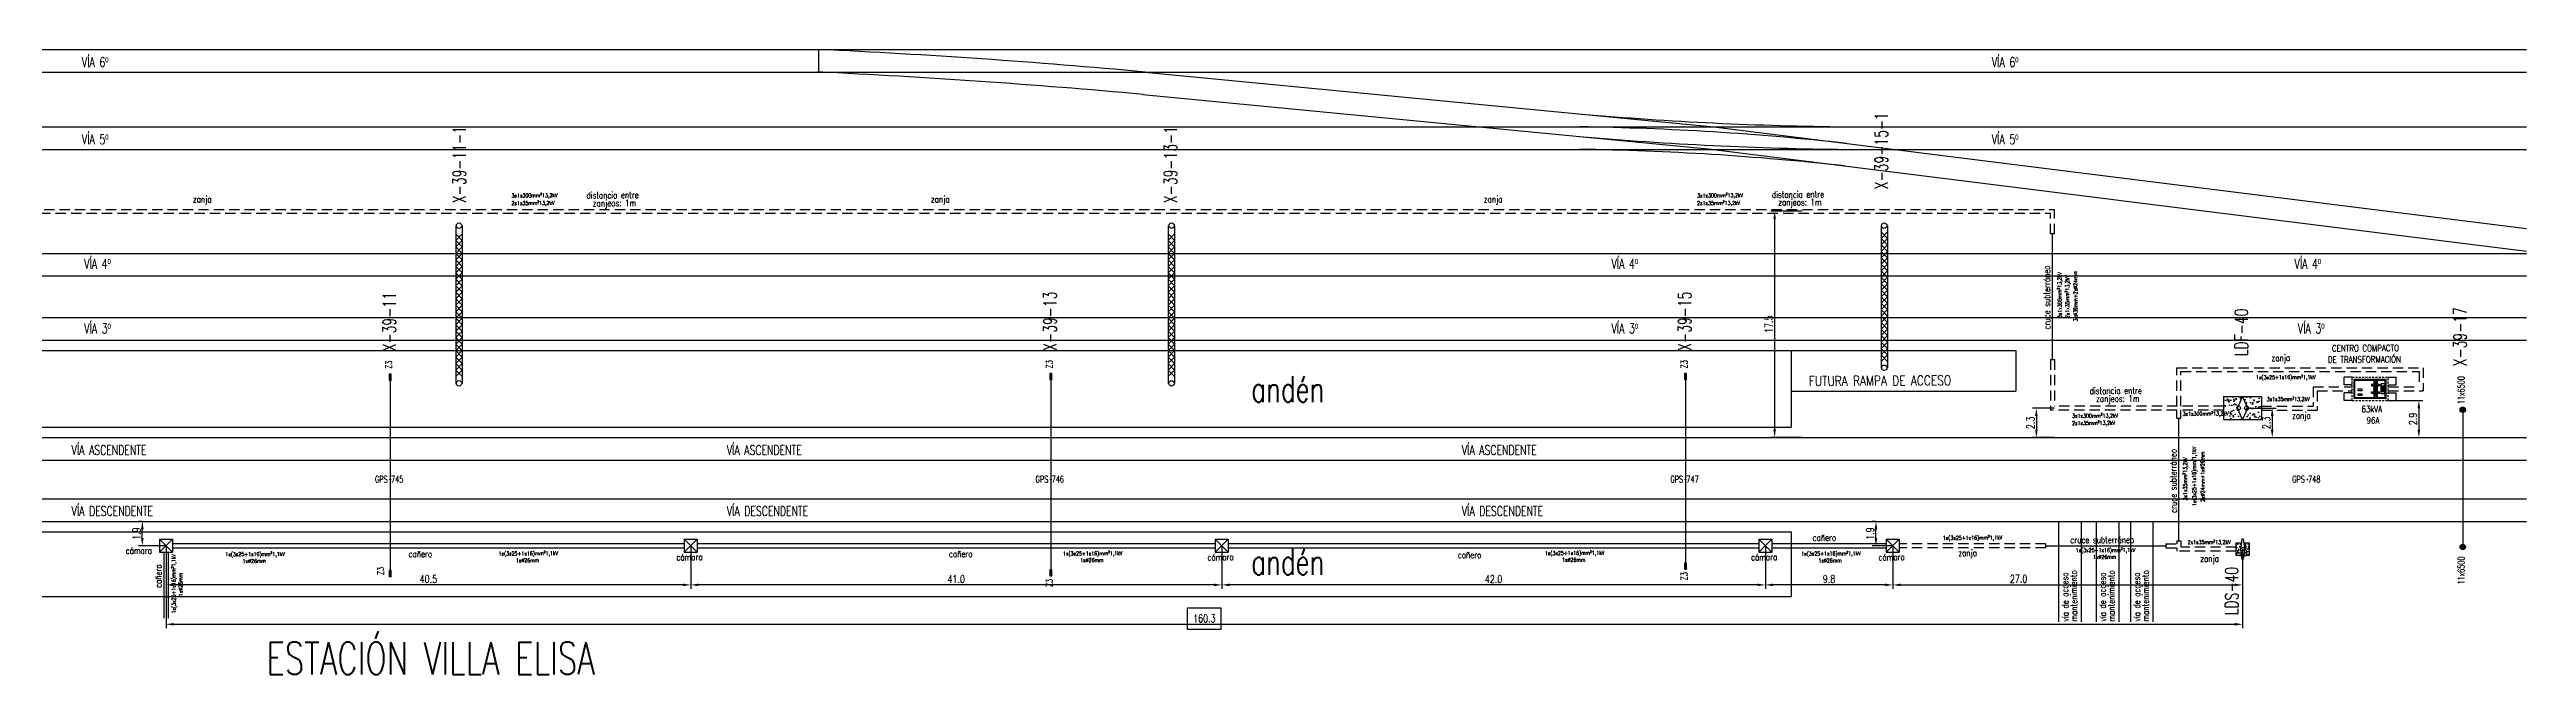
# Model space of a CAD drawing. Header units: millimetres. Extents: x 1022 to 1541, y 1119 to 1183.
# Drawn here: x 1349.6 to 1540.8, y 1122 to 1170.2 of the extents above; entities that cross this region are included whole.
import ezdxf

# ---------------------------------------------------------------- set-up
doc = ezdxf.new("R2010")
doc.units = ezdxf.units.MM
doc.linetypes.add('HIDDEN2', pattern=[4.7625, 3.175, -1.5875])
doc.layers.add('LINEA02', color=8, linetype='Continuous')
doc.layers.add('Textos catenaria', color=7, linetype='Continuous')
doc.styles.add('SIMPLEX', font='simplex.shx', dxfattribs={"width": 0.75})
doc.dimstyles.new('COTA-100', dxfattribs={"dimscale": 3, "dimtxt": 0.2, "dimasz": 0.2, "dimexe": 0.1, "dimexo": 0, "dimgap": 0.05, "dimtad": 1, "dimdec": 1, "dimzin": 0, "dimdsep": 46, "dimtxsty": 'SIMPLEX', "dimcen": 0.1, "dimclrd": 256, "dimclre": 256, "dimclrt": 256, "dimazin": 0, "dimtm": 1e-09, "dimtfac": 0.714286, "dimtdec": 1, "dimtmove": 2, "dimatfit": 2, "dimfxl": 0, "dimtolj": 1, "dimtzin": 0, "dimarcsym": 0})
pattern_1 = [(50, (-2624.04677, -773.78864), (0.45546167, -0.039847714), [0.047625, -0.523875]), (355, (-2624.04677, -773.78864), (-0.088107065, 0.47764161), [0.0381, -0.4191]), (100.451, (-2624.0088, -773.79196), (0.367356254, 0.43779172), [0.040475, -0.445225]), (46.1842, (-2624.04677, -773.66164), (0.6776976, -0.10510582), [0.0714375, -0.7858125]), (96.6356, (-2623.9903, -773.6704), (0.59351059, 0.61856389), [0.0607125, -0.6678375]), (351.184, (-2624.0468, -773.66164), (0.59351151, 0.6185628), [0.05715, -0.62865]), (21, (-2623.98327, -773.6934), (0.3790372, -0.255663796), [0.047625, -0.523875]), (326, (-2623.98327, -773.6934), (0.15450507, 0.460469915), [0.0381, -0.4191]), (71.4514, (-2623.9517, -773.7147), (0.53354123, 0.204807144), [0.040475, -0.445225]), (37.5, (-2624.04677, -773.78864), (0.007721508, 0.211387597), [0, -0.41402, 0, -0.42545, 0, -0.4206875]), (7.5, (-2624.04677, -773.78864), (0.167049156, 0.250451437), [0, -0.24257, 0, -0.404495, 0, -0.1603375]), (327.5, (-2624.18837, -773.78864), (0.338976488, -0.01432186), [0, -0.15875, 0, -0.4953, 0, -0.657225]), (317.5, (-2624.25187, -773.78864), (0.370322953, 0.063566228), [0, -0.206375, 0, -0.32893, 0, -0.466725])]

# ---------------------------------------------------------------- blocks, each defined once
blk = doc.blocks.new('estructura tipo A con base')
h = blk.add_hatch()
h.set_pattern_fill('AR-CONC', color=8, scale=0.005, style=0)
h.set_pattern_definition([(50, (-2627.5983, -783.80706), (0.91092334, -0.07969543), [0.09525, -1.04775]), (355, (-2627.5983, -783.8071), (-0.17621413, 0.9552832), [0.0762, -0.8382]), (100.451, (-2627.5224, -783.8137), (0.7347125, 0.87558344), [0.08095, -0.89045]), (46.1842, (-2627.5983, -783.5531), (1.3553952, -0.21021164), [0.142875, -1.571625]), (96.6356, (-2627.4854, -783.5706), (1.1870212, 1.2371278), [0.121425, -1.335675]), (351.184, (-2627.5983, -783.553), (1.187023, 1.2371256), [0.1143, -1.2573]), (21, (-2627.4713, -783.61656), (0.7580744, -0.5113276), [0.09525, -1.04775]), (326, (-2627.4713, -783.6166), (0.30901014, 0.92093983), [0.0762, -0.8382]), (71.4514, (-2627.4081, -783.6592), (1.06708245, 0.4096143), [0.08095, -0.89045]), (37.5, (-2627.5983, -783.80706), (0.015443016, 0.422775194), [0, -0.82804, 0, -0.8509, 0, -0.841375]), (7.5, (-2627.5983, -783.80706), (0.33409831, 0.500902874), [0, -0.48514, 0, -0.80899, 0, -0.320675]), (327.5, (-2627.88152, -783.80706), (0.677952976, -0.02864372), [0, -0.3175, 0, -0.9906, 0, -1.31445]), (317.5, (-2628.0085, -783.80706), (0.74064591, 0.12713246), [0, -0.41275, 0, -0.65786, 0, -0.93345])])
h.paths.add_polyline_path([(-1.45, -0.9), (1.45, -0.9), (1.45, 0.9), (-1.45, 0.9)])
h.paths.add_polyline_path([(-0.28, 0.18), (-0.28, 0.25), (-0.05, 0.8), (0.05, 0.8), (0.28, 0.28), (0.28, 0.18, -1), (0.28, -0.18), (0.28, -0.28), (0.05, -0.8), (-0.05, -0.8), (-0.28, -0.28), (-0.28, -0.18, -1)], flags=16)
h.paths.add_polyline_path([(-0.15, 0, -1), (-0.41, 0, -1)], flags=0)
h.paths.add_polyline_path([(0, 0, -1), (0, 0, -1)], flags=0)
h.paths.add_polyline_path([(0.41, 0, -1), (0.15, 0, -1)], flags=0)
blk.add_lwpolyline([(1.45, -0.9), (-1.45, -0.9), (-1.45, 0.9), (1.45, 0.9)], close=True)
at = {"color": 6}
blk.add_lwpolyline([(-0.28, -0.28), (-0.05, -0.8), (0.05, -0.8), (0.28, -0.28), (0.28, -0.18, 1), (0.28, 0.18), (0.28, 0.28), (0.05, 0.8), (-0.05, 0.8), (-0.28, 0.25), (-0.28, 0.18, 1), (-0.28, -0.18)], format="xyb", close=True, dxfattribs=at)
for centre, radius in [((-0.28, 0), 0.13), ((0, 0), 0.0021), ((0.28, 0), 0.13)]:
    blk.add_circle(centre, radius, dxfattribs=at)
blk = doc.blocks.new('estructura terminal o retención para LDS')
h = blk.add_hatch()
h.set_pattern_fill('AR-CONC', color=8, scale=0.0025, style=0)
h.set_pattern_definition(pattern_1)
h.paths.add_polyline_path([(-0.5, -0.5), (-0.09, -0.5), (-0.14, -0.11, -0.352658), (-0.14, 0.11), (-0.09, 0.5), (-0.5, 0.5)])
h = blk.add_hatch()
h.set_pattern_fill('AR-CONC', color=8, scale=0.0025, style=0)
h.set_pattern_definition(pattern_1)
h.paths.add_polyline_path([(0.14, -0.11), (0.09, -0.5), (0.5, -0.5), (0.5, 0.5), (0.09, 0.5), (0.14, 0.11, -0.352658)])
at = {"color": 6}
for p, q in [((-0.05, 0.8), (-0.14, 0.11)), ((-0.05, 0.8), (0.05, 0.8)), ((0.05, 0.8), (0.14, 0.11)), ((-0.14, -0.11), (-0.05, -0.8)), ((-0.05, -0.8), (0.05, -0.8)), ((0.14, -0.11), (0.05, -0.8))]:
    blk.add_line(p, q, dxfattribs=at)
for points in [[(-0.09, -0.5), (-0.5, -0.5), (-0.5, 0.5), (-0.09, 0.5)], [(0.09, 0.5), (0.5, 0.5), (0.5, -0.5), (0.09, -0.5)]]:
    blk.add_lwpolyline(points)
blk.add_circle((0, 0), 0.13, dxfattribs=at)
for start, end in [(141.1488, 218.8512), (321.1488, 38.8512)]:
    blk.add_arc((0, 0), 0.18, start, end, dxfattribs=at)
blk = doc.blocks.new('cámara LDF-LDS')
at = {"color": 6}
for p, q in [((-0.5, 0.5), (0.5, 0.5)), ((-0.5, 0.5), (-0.5, -0.5)), ((-0.5, 0.5), (0.5, -0.5)), ((0.5, 0.5), (-0.5, -0.5)), ((0.5, 0.5), (0.5, -0.5)), ((-0.5, -0.5), (0.5, -0.5))]:
    blk.add_line(p, q, dxfattribs=at)
blk = doc.blocks.new('*D12')
at = {"lineweight": -2, "transparency": 16777216}
for p, q in [((1482.05, 1131.93), (1482.05, 1128.61)), ((1491.89, 1131.93), (1491.89, 1128.61)), ((1491.29, 1128.91), (1482.65, 1128.91))]:
    blk.add_line(p, q, dxfattribs=at)
at = {"transparency": 16777216}
for points in [[(1482.65, 1129.01), (1482.65, 1128.81), (1482.05, 1128.91)], [(1491.29, 1129.01), (1491.29, 1128.81), (1491.89, 1128.91)]]:
    blk.add_solid(points, dxfattribs=at)
at = {"layer": 'Defpoints', "color": 0, "transparency": 16777216}
for p in [(1482.05, 1131.93), (1491.89, 1131.93), (1482.05, 1128.91)]:
    blk.add_point(p, dxfattribs=at)
at = {"transparency": 16777216, "insert": (1486.97, 1129.36), "char_height": 0.6, "attachment_point": 5, "style": 'SIMPLEX'}
blk.add_mtext('\\A1;9.8', dxfattribs=at)
blk = doc.blocks.new('*D13')
at = {"lineweight": -2, "transparency": 16777216}
for p, q in [((1440.09, 1131.93), (1440.09, 1128.61)), ((1482.05, 1131.93), (1482.05, 1128.61)), ((1481.45, 1128.91), (1440.69, 1128.91))]:
    blk.add_line(p, q, dxfattribs=at)
at = {"transparency": 16777216}
for points in [[(1440.69, 1129.01), (1440.69, 1128.81), (1440.09, 1128.91)], [(1481.45, 1129.01), (1481.45, 1128.81), (1482.05, 1128.91)]]:
    blk.add_solid(points, dxfattribs=at)
at = {"layer": 'Defpoints', "color": 0, "transparency": 16777216}
for p in [(1440.09, 1131.93), (1482.05, 1131.93), (1440.09, 1128.91)]:
    blk.add_point(p, dxfattribs=at)
at = {"transparency": 16777216, "insert": (1461.07, 1129.36), "char_height": 0.6, "attachment_point": 5, "style": 'SIMPLEX'}
blk.add_mtext('\\A1;42.0', dxfattribs=at)
blk = doc.blocks.new('*D14')
at = {"lineweight": -2, "transparency": 16777216}
for p, q in [((1399.09, 1131.93), (1399.09, 1128.61)), ((1440.09, 1131.93), (1440.09, 1128.61)), ((1439.49, 1128.91), (1399.69, 1128.91))]:
    blk.add_line(p, q, dxfattribs=at)
at = {"transparency": 16777216}
for points in [[(1399.69, 1129.01), (1399.69, 1128.81), (1399.09, 1128.91)], [(1439.49, 1129.01), (1439.49, 1128.81), (1440.09, 1128.91)]]:
    blk.add_solid(points, dxfattribs=at)
at = {"layer": 'Defpoints', "color": 0, "transparency": 16777216}
for p in [(1399.09, 1131.93), (1440.09, 1131.93), (1399.09, 1128.91)]:
    blk.add_point(p, dxfattribs=at)
at = {"transparency": 16777216, "insert": (1419.59, 1129.36), "char_height": 0.6, "attachment_point": 5, "style": 'SIMPLEX'}
blk.add_mtext('\\A1;41.0', dxfattribs=at)
blk = doc.blocks.new('*D15')
at = {"lineweight": -2, "transparency": 16777216}
for p, q in [((1358.59, 1131.93), (1358.59, 1128.61)), ((1399.09, 1131.93), (1399.09, 1128.61)), ((1398.49, 1128.91), (1359.19, 1128.91))]:
    blk.add_line(p, q, dxfattribs=at)
at = {"transparency": 16777216}
for points in [[(1359.19, 1129.01), (1359.19, 1128.81), (1358.59, 1128.91)], [(1398.49, 1129.01), (1398.49, 1128.81), (1399.09, 1128.91)]]:
    blk.add_solid(points, dxfattribs=at)
at = {"layer": 'Defpoints', "color": 0, "transparency": 16777216}
for p in [(1358.59, 1131.93), (1399.09, 1131.93), (1358.59, 1128.91)]:
    blk.add_point(p, dxfattribs=at)
at = {"transparency": 16777216, "insert": (1378.84, 1129.36), "char_height": 0.6, "attachment_point": 5, "style": 'SIMPLEX'}
blk.add_mtext('\\A1;40.5', dxfattribs=at)
blk = doc.blocks.new('*D16')
at = {"lineweight": -2, "transparency": 16777216}
for p, q in [((1358.59, 1131.93), (1358.59, 1125.57)), ((1518.89, 1131.67), (1518.89, 1125.57)), ((1359.19, 1125.87), (1518.29, 1125.87))]:
    blk.add_line(p, q, dxfattribs=at)
at = {"transparency": 16777216}
for points in [[(1359.19, 1125.97), (1359.19, 1125.77), (1358.59, 1125.87)], [(1518.29, 1125.97), (1518.29, 1125.77), (1518.89, 1125.87)]]:
    blk.add_solid(points, dxfattribs=at)
at = {"layer": 'Defpoints', "color": 0, "transparency": 16777216}
for p in [(1358.59, 1131.93), (1518.89, 1131.67), (1518.89, 1125.87)]:
    blk.add_point(p, dxfattribs=at)
at = {"transparency": 16777216, "insert": (1438.74, 1126.32), "char_height": 0.6, "attachment_point": 5, "style": 'SIMPLEX'}
blk.add_mtext('\\A1;160.3', dxfattribs=at)
blk = doc.blocks.new('*D17')
at = {"lineweight": -2, "transparency": 16777216}
for p, q in [((1491.89, 1131.93), (1491.89, 1128.61)), ((1518.89, 1131.67), (1518.89, 1128.61)), ((1492.49, 1128.91), (1518.29, 1128.91))]:
    blk.add_line(p, q, dxfattribs=at)
at = {"transparency": 16777216}
for points in [[(1492.49, 1129.01), (1492.49, 1128.81), (1491.89, 1128.91)], [(1518.29, 1129.01), (1518.29, 1128.81), (1518.89, 1128.91)]]:
    blk.add_solid(points, dxfattribs=at)
at = {"layer": 'Defpoints', "color": 0, "transparency": 16777216}
for p in [(1491.89, 1131.93), (1518.89, 1131.67), (1518.89, 1128.91)]:
    blk.add_point(p, dxfattribs=at)
at = {"transparency": 16777216, "insert": (1501.6, 1129.38), "char_height": 0.6, "attachment_point": 5, "style": 'SIMPLEX'}
blk.add_mtext('\\A1;27.0', dxfattribs=at)
blk = doc.blocks.new('*D18')
at = {"lineweight": -2, "transparency": 16777216}
for p, q in [((1490.59, 1133.81), (1490.29, 1133.81)), ((1490.59, 1132.53), (1490.59, 1133.21)), ((1491.89, 1131.93), (1490.29, 1131.93))]:
    blk.add_line(p, q, dxfattribs=at)
at = {"transparency": 16777216}
for points in [[(1490.49, 1133.21), (1490.69, 1133.21), (1490.59, 1133.81)], [(1490.49, 1132.53), (1490.69, 1132.53), (1490.59, 1131.93)]]:
    blk.add_solid(points, dxfattribs=at)
at = {"layer": 'Defpoints', "color": 0, "transparency": 16777216}
for p in [(1490.59, 1133.81), (1490.59, 1133.81), (1491.89, 1131.93)]:
    blk.add_point(p, dxfattribs=at)
at = {"transparency": 16777216, "insert": (1490.14, 1132.87), "char_height": 0.6, "attachment_point": 5, "rotation": 90, "style": 'SIMPLEX'}
blk.add_mtext('\\A1;1.9', dxfattribs=at)
blk = doc.blocks.new('*D19')
at = {"lineweight": -2, "transparency": 16777216}
for p, q in [((1356.76, 1133.81), (1356.46, 1133.81)), ((1356.76, 1132.53), (1356.76, 1133.21)), ((1358.59, 1131.93), (1356.46, 1131.93))]:
    blk.add_line(p, q, dxfattribs=at)
at = {"transparency": 16777216}
for points in [[(1356.66, 1133.21), (1356.86, 1133.21), (1356.76, 1133.81)], [(1356.66, 1132.53), (1356.86, 1132.53), (1356.76, 1131.93)]]:
    blk.add_solid(points, dxfattribs=at)
at = {"layer": 'Defpoints', "color": 0, "transparency": 16777216}
for p in [(1356.76, 1133.81), (1356.76, 1133.81), (1358.59, 1131.93)]:
    blk.add_point(p, dxfattribs=at)
at = {"transparency": 16777216, "insert": (1356.31, 1132.87), "char_height": 0.6, "attachment_point": 5, "rotation": 90, "style": 'SIMPLEX'}
blk.add_mtext('\\A1;1.9', dxfattribs=at)
blk = doc.blocks.new('*D22')
at = {"lineweight": -2, "transparency": 16777216}
for p, q in [((1530.74, 1143.15), (1532.8, 1143.15)), ((1532.5, 1142.55), (1532.5, 1140.89)), ((1530.74, 1140.29), (1532.8, 1140.29))]:
    blk.add_line(p, q, dxfattribs=at)
at = {"transparency": 16777216}
for points in [[(1532.4, 1142.55), (1532.6, 1142.55), (1532.5, 1143.15)], [(1532.4, 1140.89), (1532.6, 1140.89), (1532.5, 1140.29)]]:
    blk.add_solid(points, dxfattribs=at)
at = {"layer": 'Defpoints', "color": 0, "transparency": 16777216}
for p in [(1530.74, 1143.15), (1530.74, 1140.29), (1532.5, 1140.29)]:
    blk.add_point(p, dxfattribs=at)
at = {"transparency": 16777216, "insert": (1532.05, 1141.72), "char_height": 0.6, "attachment_point": 5, "rotation": 90, "style": 'SIMPLEX'}
blk.add_mtext('\\A1;2.9', dxfattribs=at)
blk = doc.blocks.new('*D23')
at = {"lineweight": -2, "transparency": 16777216}
for p, q in [((1519.17, 1142.56), (1521.48, 1142.56)), ((1521.18, 1141.96), (1521.18, 1140.89)), ((1519.17, 1140.29), (1521.48, 1140.29))]:
    blk.add_line(p, q, dxfattribs=at)
at = {"transparency": 16777216}
for points in [[(1521.08, 1141.96), (1521.28, 1141.96), (1521.18, 1142.56)], [(1521.08, 1140.89), (1521.28, 1140.89), (1521.18, 1140.29)]]:
    blk.add_solid(points, dxfattribs=at)
at = {"layer": 'Defpoints', "color": 0, "transparency": 16777216}
for p in [(1519.17, 1142.56), (1519.17, 1140.29), (1521.18, 1140.29)]:
    blk.add_point(p, dxfattribs=at)
at = {"transparency": 16777216, "insert": (1520.73, 1141.42), "char_height": 0.6, "attachment_point": 5, "rotation": 90, "style": 'SIMPLEX'}
blk.add_mtext('\\A1;2.3', dxfattribs=at)
blk = doc.blocks.new('*D24')
at = {"lineweight": -2, "transparency": 16777216}
for p, q in [((1504.36, 1142.55), (1502.67, 1142.55)), ((1502.97, 1141.95), (1502.97, 1140.89)), ((1504.36, 1140.29), (1502.67, 1140.29))]:
    blk.add_line(p, q, dxfattribs=at)
at = {"transparency": 16777216}
for points in [[(1502.87, 1141.95), (1503.07, 1141.95), (1502.97, 1142.55)], [(1502.87, 1140.89), (1503.07, 1140.89), (1502.97, 1140.29)]]:
    blk.add_solid(points, dxfattribs=at)
at = {"layer": 'Defpoints', "color": 0, "transparency": 16777216}
for p in [(1504.36, 1142.55), (1502.97, 1140.29), (1504.36, 1140.29)]:
    blk.add_point(p, dxfattribs=at)
at = {"transparency": 16777216, "insert": (1502.52, 1141.42), "char_height": 0.6, "attachment_point": 5, "rotation": 90, "style": 'SIMPLEX'}
blk.add_mtext('\\A1;2.3', dxfattribs=at)
blk = doc.blocks.new('*D25')
at = {"lineweight": -2, "transparency": 16777216}
for p, q in [((1484.9, 1157.76), (1482.47, 1157.76)), ((1482.77, 1157.16), (1482.77, 1140.89)), ((1484.9, 1140.29), (1482.47, 1140.29))]:
    blk.add_line(p, q, dxfattribs=at)
at = {"transparency": 16777216}
for points in [[(1482.67, 1157.16), (1482.87, 1157.16), (1482.77, 1157.76)], [(1482.67, 1140.89), (1482.87, 1140.89), (1482.77, 1140.29)]]:
    blk.add_solid(points, dxfattribs=at)
at = {"layer": 'Defpoints', "color": 0, "transparency": 16777216}
for p in [(1484.9, 1157.76), (1482.77, 1140.29), (1484.9, 1140.29)]:
    blk.add_point(p, dxfattribs=at)
at = {"transparency": 16777216, "insert": (1482.32, 1149.03), "char_height": 0.6, "attachment_point": 5, "rotation": 90, "style": 'SIMPLEX'}
blk.add_mtext('\\A1;17.5', dxfattribs=at)

msp = doc.modelspace()

# ---------------------------------------------------------------- hatches: boundary and pattern name
for points in [[(1375.82, 1144.72), (1375.96, 1144.72), (1375.96, 1145.18), (1375.82, 1145.18)], [(1426.82, 1144.76), (1426.96, 1144.76), (1426.96, 1145.22), (1426.82, 1145.22)], [(1475.82, 1144.76), (1475.96, 1144.76), (1475.96, 1145.22), (1475.82, 1145.22)], [(1426.82, 1129.61), (1426.96, 1129.61), (1426.96, 1130.07), (1426.82, 1130.07)], [(1475.82, 1130.13), (1475.96, 1130.13), (1475.96, 1130.59), (1475.82, 1130.59)], [(1375.82, 1129.55), (1375.96, 1129.55), (1375.96, 1130.01), (1375.82, 1130.01)]]:
    msp.add_hatch(color=256).paths.add_polyline_path(points)
h = msp.add_hatch(color=256)
edge = h.paths.add_edge_path()
edge.add_arc((1535.89, 1142.43), 0.21, 0, 360)
h = msp.add_hatch(color=256)
edge = h.paths.add_edge_path()
edge.add_arc((1535.89, 1131.84), 0.21, 0, 360)

# ---------------------------------------------------------------- linework, layer by layer
at = {"color": 8}
for p, q in [((1057.95, 1170.24), (1540.81, 1170.24)), ((1057.95, 1168.5), (1540.81, 1168.5)), ((1057.95, 1164.27), (1540.81, 1164.27)), ((1057.95, 1162.53), (1540.81, 1162.53)), ((1057.95, 1154.5), (1540.81, 1154.5)), ((1057.95, 1152.76), (1540.81, 1152.76)), ((1114.13, 1149.55), (1540.81, 1149.55)), ((1114.13, 1147.81), (1540.81, 1147.81)), ((1375.89, 1144.72), (1375.89, 1130.01)), ((1426.89, 1144.76), (1426.89, 1130.07)), ((1475.89, 1144.76), (1475.89, 1130.59)), ((1535.89, 1142.43), (1535.89, 1131.84)), ((1021.89, 1140.29), (1540.81, 1140.29)), ((1021.89, 1138.55), (1540.81, 1138.55)), ((1021.89, 1135.55), (1540.81, 1135.55)), ((1021.89, 1133.81), (1540.81, 1133.81)), ((1504.69, 1133.81), (1504.69, 1126.05)), ((1506.43, 1133.81), (1506.43, 1126.05)), ((1507.59, 1133.81), (1507.59, 1126.05)), ((1509.33, 1133.81), (1509.33, 1126.05)), ((1510.23, 1133.81), (1510.23, 1126.05)), ((1511.97, 1133.81), (1511.97, 1126.05))]:
    msp.add_line(p, q, dxfattribs=at)
for p, q in [((1408.97, 1170.24), (1408.97, 1168.5)), ((1434.17, 1168.5), (1478.07, 1164.27)), ((1434, 1166.77), (1477.9, 1162.54)), ((1478.07, 1164.27), (1540.81, 1156.43)), ((1477.85, 1162.54), (1540.81, 1154.67)), ((1504.36, 1156), (1504.06, 1156)), ((1264.05, 1147.01), (1484.05, 1147.01)), ((1484.05, 1147.01), (1484.05, 1141.09)), ((1504.06, 1146.31), (1504.36, 1146.31)), ((1375.82, 1145.18), (1375.82, 1144.72)), ((1375.96, 1145.18), (1375.82, 1145.18)), ((1375.82, 1145.18), (1375.96, 1144.72)), ((1375.82, 1144.72), (1375.96, 1144.72)), ((1375.96, 1144.72), (1375.96, 1145.18)), ((1426.82, 1145.22), (1426.82, 1144.76)), ((1426.96, 1145.22), (1426.82, 1145.22)), ((1426.82, 1145.22), (1426.96, 1144.76)), ((1426.82, 1144.76), (1426.96, 1144.76)), ((1426.96, 1144.76), (1426.96, 1145.22)), ((1475.82, 1145.22), (1475.82, 1144.76)), ((1475.96, 1145.22), (1475.82, 1145.22)), ((1475.82, 1145.22), (1475.96, 1144.76)), ((1475.82, 1144.76), (1475.96, 1144.76)), ((1475.96, 1144.76), (1475.96, 1145.22)), ((1513.82, 1141.79), (1514.12, 1141.79)), ((1264.05, 1141.09), (1484.05, 1141.09)), ((1264.05, 1133.01), (1484.05, 1133.01)), ((1484.05, 1133.01), (1484.05, 1128.01)), ((1503.69, 1132.08), (1503.69, 1131.78)), ((1512.97, 1132.08), (1512.97, 1131.78)), ((1513.82, 1132.31), (1514.12, 1132.31)), ((1426.82, 1130.07), (1426.82, 1129.61)), ((1426.96, 1130.07), (1426.82, 1130.07)), ((1426.82, 1130.07), (1426.96, 1129.61)), ((1426.96, 1129.61), (1426.96, 1130.07)), ((1475.82, 1130.59), (1475.82, 1130.13)), ((1475.96, 1130.59), (1475.82, 1130.59)), ((1475.82, 1130.59), (1475.96, 1130.13)), ((1475.82, 1130.13), (1475.96, 1130.13)), ((1475.96, 1130.13), (1475.96, 1130.59)), ((1375.82, 1130.01), (1375.82, 1129.55)), ((1375.96, 1130.01), (1375.82, 1130.01)), ((1375.82, 1130.01), (1375.96, 1129.55)), ((1375.82, 1129.55), (1375.96, 1129.55)), ((1375.96, 1129.55), (1375.96, 1130.01)), ((1426.82, 1129.61), (1426.96, 1129.61)), ((1264.05, 1128.01), (1484.05, 1128.01))]:
    msp.add_line(p, q)
at = {"color": 5, "linetype": 'HIDDEN2', "ltscale": 0.25}
for p, q in [((1277.44, 1157.6), (1504.06, 1157.6)), ((1277.74, 1157.9), (1504.36, 1157.9)), ((1504.06, 1156), (1504.06, 1157.6)), ((1504.36, 1156), (1504.36, 1157.9)), ((1504.06, 1146.31), (1504.06, 1142.41)), ((1504.36, 1146.31), (1504.36, 1142.71)), ((1513.82, 1142.71), (1513.82, 1145.68)), ((1513.82, 1145.68), (1532.83, 1145.68)), ((1514.12, 1142.71), (1514.12, 1145.38)), ((1514.12, 1145.38), (1532.53, 1145.38)), ((1532.53, 1145.38), (1532.53, 1144.2)), ((1532.83, 1145.68), (1532.83, 1143.9)), ((1524.35, 1144.2), (1527.34, 1144.2)), ((1524.35, 1144.2), (1524.35, 1142.71)), ((1524.65, 1143.9), (1527.34, 1143.9)), ((1524.65, 1143.9), (1524.65, 1142.41)), ((1530.14, 1144.2), (1532.53, 1144.2)), ((1530.14, 1143.9), (1532.83, 1143.9)), ((1513.82, 1142.41), (1504.06, 1142.41)), ((1517.44, 1142.71), (1504.36, 1142.71)), ((1513.82, 1141.79), (1513.82, 1142.41)), ((1517.44, 1142.41), (1514.12, 1142.41)), ((1514.12, 1141.79), (1514.12, 1142.41)), ((1520.34, 1142.71), (1524.35, 1142.71)), ((1520.34, 1142.41), (1524.65, 1142.41)), ((1503.69, 1132.08), (1492.39, 1132.08)), ((1512.97, 1132.08), (1513.82, 1132.08)), ((1513.82, 1132.31), (1513.82, 1132.08)), ((1514.12, 1132.31), (1514.12, 1131.82)), ((1503.69, 1131.78), (1492.39, 1131.78)), ((1512.97, 1131.78), (1513.82, 1131.78)), ((1513.82, 1131.78), (1513.82, 1131.52)), ((1518.39, 1131.52), (1513.82, 1131.52)), ((1518.39, 1131.82), (1514.12, 1131.82))]:
    msp.add_line(p, q, dxfattribs=at)
at = {"color": 4}
for p, q in [((1380.96, 1156.64), (1380.96, 1144.47)), ((1381.45, 1156), (1380.96, 1155.5)), ((1380.96, 1156), (1381.45, 1155.5)), ((1381.45, 1155.5), (1380.96, 1155)), ((1380.96, 1155.5), (1381.45, 1155)), ((1381.45, 1155), (1380.96, 1154.5)), ((1380.96, 1155), (1381.45, 1154.5)), ((1381.45, 1156.64), (1381.45, 1144.47)), ((1435.96, 1156.64), (1435.96, 1144.47)), ((1436.45, 1156), (1435.96, 1155.5)), ((1435.96, 1156), (1436.45, 1155.5)), ((1436.45, 1155.5), (1435.96, 1155)), ((1435.96, 1155.5), (1436.45, 1155)), ((1436.45, 1155), (1435.96, 1154.5)), ((1435.96, 1155), (1436.45, 1154.5)), ((1436.45, 1156.64), (1436.45, 1144.47)), ((1490.99, 1156.64), (1490.99, 1145.67)), ((1491.48, 1156.16), (1490.99, 1155.66)), ((1490.99, 1156.16), (1491.48, 1155.66)), ((1491.48, 1155.66), (1490.99, 1155.16)), ((1490.99, 1155.66), (1491.48, 1155.16)), ((1491.48, 1155.16), (1490.99, 1154.66)), ((1490.99, 1155.16), (1491.48, 1154.66)), ((1491.48, 1156.64), (1491.48, 1145.67)), ((1381.45, 1154.5), (1380.96, 1154)), ((1380.96, 1154.5), (1381.45, 1154)), ((1381.45, 1154), (1380.96, 1153.5)), ((1380.96, 1154), (1381.45, 1153.5)), ((1381.45, 1153.5), (1380.96, 1153)), ((1380.96, 1153.5), (1381.45, 1153)), ((1381.45, 1153), (1380.96, 1152.5)), ((1380.96, 1153), (1381.45, 1152.5)), ((1436.45, 1154.5), (1435.96, 1154)), ((1435.96, 1154.5), (1436.45, 1154)), ((1436.45, 1154), (1435.96, 1153.5)), ((1435.96, 1154), (1436.45, 1153.5)), ((1436.45, 1153.5), (1435.96, 1153)), ((1435.96, 1153.5), (1436.45, 1153)), ((1436.45, 1153), (1435.96, 1152.5)), ((1435.96, 1153), (1436.45, 1152.5)), ((1491.48, 1154.66), (1490.99, 1154.16)), ((1490.99, 1154.66), (1491.48, 1154.16)), ((1491.48, 1154.16), (1490.99, 1153.66)), ((1490.99, 1154.16), (1491.48, 1153.66)), ((1491.48, 1153.66), (1490.99, 1153.16)), ((1490.99, 1153.66), (1491.48, 1153.16)), ((1491.48, 1153.16), (1490.99, 1152.66)), ((1490.99, 1153.16), (1491.48, 1152.66)), ((1381.45, 1152.5), (1380.96, 1152)), ((1380.96, 1152.5), (1381.45, 1152)), ((1381.45, 1152), (1380.96, 1151.5)), ((1380.96, 1152), (1381.45, 1151.5)), ((1381.45, 1151.5), (1380.96, 1151)), ((1380.96, 1151.5), (1381.45, 1151)), ((1436.45, 1152.5), (1435.96, 1152)), ((1435.96, 1152.5), (1436.45, 1152)), ((1436.45, 1152), (1435.96, 1151.5)), ((1435.96, 1152), (1436.45, 1151.5)), ((1436.45, 1151.5), (1435.96, 1151)), ((1435.96, 1151.5), (1436.45, 1151)), ((1491.48, 1152.66), (1490.99, 1152.16)), ((1490.99, 1152.66), (1491.48, 1152.16)), ((1491.48, 1152.16), (1490.99, 1151.66)), ((1490.99, 1152.16), (1491.48, 1151.66)), ((1491.48, 1151.66), (1490.99, 1151.16)), ((1490.99, 1151.66), (1491.48, 1151.16)), ((1491.48, 1151.16), (1490.99, 1150.66)), ((1490.99, 1151.16), (1491.48, 1150.66)), ((1381.45, 1151), (1380.96, 1150.5)), ((1380.96, 1151), (1381.45, 1150.5)), ((1381.45, 1150.5), (1380.96, 1150)), ((1380.96, 1150.5), (1381.45, 1150)), ((1381.45, 1150), (1380.96, 1149.5)), ((1380.96, 1150), (1381.45, 1149.5)), ((1381.45, 1149.5), (1380.96, 1149)), ((1380.96, 1149.5), (1381.45, 1149)), ((1436.45, 1151), (1435.96, 1150.5)), ((1435.96, 1151), (1436.45, 1150.5)), ((1436.45, 1150.5), (1435.96, 1150)), ((1435.96, 1150.5), (1436.45, 1150)), ((1436.45, 1150), (1435.96, 1149.5)), ((1435.96, 1150), (1436.45, 1149.5)), ((1436.45, 1149.5), (1435.96, 1149)), ((1435.96, 1149.5), (1436.45, 1149)), ((1491.48, 1150.66), (1490.99, 1150.16)), ((1490.99, 1150.66), (1491.48, 1150.16)), ((1491.48, 1150.16), (1490.99, 1149.66)), ((1490.99, 1150.16), (1491.48, 1149.66)), ((1491.48, 1149.66), (1490.99, 1149.16)), ((1490.99, 1149.66), (1491.48, 1149.16)), ((1381.45, 1149), (1380.96, 1148.5)), ((1380.96, 1149), (1381.45, 1148.5)), ((1381.45, 1148.5), (1380.96, 1148)), ((1380.96, 1148.5), (1381.45, 1148)), ((1381.45, 1148), (1380.96, 1147.5)), ((1380.96, 1148), (1381.45, 1147.5)), ((1381.45, 1147.5), (1380.96, 1147)), ((1380.96, 1147.5), (1381.45, 1147)), ((1436.45, 1149), (1435.96, 1148.5)), ((1435.96, 1149), (1436.45, 1148.5)), ((1436.45, 1148.5), (1435.96, 1148)), ((1435.96, 1148.5), (1436.45, 1148)), ((1436.45, 1148), (1435.96, 1147.5)), ((1435.96, 1148), (1436.45, 1147.5)), ((1436.45, 1147.5), (1435.96, 1147)), ((1435.96, 1147.5), (1436.45, 1147)), ((1491.48, 1149.16), (1490.99, 1148.66)), ((1490.99, 1149.16), (1491.48, 1148.66)), ((1491.48, 1148.66), (1490.99, 1148.16)), ((1490.99, 1148.66), (1491.48, 1148.16)), ((1491.48, 1148.16), (1490.99, 1147.66)), ((1490.99, 1148.16), (1491.48, 1147.66)), ((1491.48, 1147.66), (1490.99, 1147.16)), ((1490.99, 1147.66), (1491.48, 1147.16)), ((1381.45, 1147), (1380.96, 1146.5)), ((1380.96, 1147), (1381.45, 1146.5)), ((1381.45, 1146.5), (1380.96, 1146)), ((1380.96, 1146.5), (1381.45, 1146)), ((1381.45, 1146), (1380.96, 1145.5)), ((1380.96, 1146), (1381.45, 1145.5)), ((1381.45, 1145.5), (1380.96, 1145)), ((1380.96, 1145.5), (1381.45, 1145)), ((1436.45, 1147), (1435.96, 1146.5)), ((1435.96, 1147), (1436.45, 1146.5)), ((1436.45, 1146.5), (1435.96, 1146)), ((1435.96, 1146.5), (1436.45, 1146)), ((1436.45, 1146), (1435.96, 1145.5)), ((1435.96, 1146), (1436.45, 1145.5)), ((1436.45, 1145.5), (1435.96, 1145)), ((1435.96, 1145.5), (1436.45, 1145)), ((1491.48, 1147.16), (1490.99, 1146.66)), ((1490.99, 1147.16), (1491.48, 1146.66)), ((1491.48, 1146.66), (1490.99, 1146.16)), ((1490.99, 1146.66), (1491.48, 1146.16))]:
    msp.add_line(p, q, dxfattribs=at)
at = {"color": 3}
for p, q in [((1504.21, 1146.31), (1504.21, 1156)), ((1526.74, 1144.35), (1526.74, 1144.95)), ((1527.34, 1144.95), (1526.74, 1144.95)), ((1527.34, 1144.35), (1526.74, 1144.35)), ((1526.74, 1143.15), (1526.74, 1143.75)), ((1527.34, 1143.75), (1526.74, 1143.75)), ((1530.14, 1144.95), (1530.74, 1144.95)), ((1530.14, 1144.35), (1530.74, 1144.35)), ((1530.14, 1143.75), (1530.74, 1143.75)), ((1530.74, 1144.35), (1530.74, 1144.95)), ((1530.74, 1143.15), (1530.74, 1143.75)), ((1513.97, 1132.31), (1513.97, 1141.79)), ((1527.34, 1143.15), (1526.74, 1143.15)), ((1530.14, 1143.15), (1530.74, 1143.15)), ((1503.69, 1131.93), (1512.97, 1131.93))]:
    msp.add_line(p, q, dxfattribs=at)
at = {"color": 1}
for p, q in [((1484.05, 1147.01), (1501.39, 1147.01)), ((1501.39, 1147.01), (1501.39, 1143.86)), ((1484.05, 1143.86), (1501.39, 1143.86))]:
    msp.add_line(p, q, dxfattribs=at)
at = {"color": 3, "linetype": 'HIDDEN2', "ltscale": 0.05}
for p, q in [((1527.34, 1144.95), (1530.14, 1144.95)), ((1527.34, 1143.15), (1527.34, 1144.95)), ((1530.14, 1143.15), (1530.14, 1144.95)), ((1527.34, 1143.15), (1530.14, 1143.15))]:
    msp.add_line(p, q, dxfattribs=at)
at = {"color": 11}
for p, q in [((1527.5, 1144.8), (1527.56, 1144.8)), ((1527.5, 1143.29), (1527.5, 1144.8)), ((1527.56, 1143.29), (1527.56, 1144.8)), ((1527.56, 1144.78), (1529.91, 1144.78)), ((1527.56, 1144.71), (1529.91, 1144.71)), ((1528.85, 1144.4), (1529, 1144.4)), ((1528.85, 1144.4), (1528.85, 1144.27)), ((1528.85, 1144.39), (1529, 1144.39)), ((1528.85, 1144.28), (1529.03, 1144.28)), ((1528.85, 1144.27), (1529.03, 1144.27)), ((1528.85, 1143.82), (1529.03, 1143.82)), ((1528.85, 1143.7), (1528.85, 1143.82)), ((1528.85, 1143.82), (1529.03, 1143.82)), ((1528.85, 1143.71), (1529, 1143.71)), ((1528.85, 1143.7), (1529, 1143.7)), ((1529.03, 1144.65), (1529.03, 1143.45)), ((1529.03, 1144.65), (1529.09, 1144.65)), ((1529.03, 1143.45), (1529.09, 1143.45)), ((1529.09, 1144.65), (1529.09, 1143.45)), ((1529.09, 1144.46), (1529.21, 1144.46)), ((1529.09, 1143.63), (1529.21, 1143.63)), ((1529.21, 1144.65), (1529.21, 1143.45)), ((1529.27, 1144.65), (1529.21, 1144.65)), ((1529.27, 1143.45), (1529.21, 1143.45)), ((1529.27, 1144.65), (1529.27, 1143.45)), ((1529.27, 1144.28), (1529.45, 1144.28)), ((1529.27, 1144.27), (1529.45, 1144.27)), ((1529.27, 1143.82), (1529.45, 1143.82)), ((1529.27, 1143.82), (1529.45, 1143.82)), ((1529.3, 1144.4), (1529.45, 1144.4)), ((1529.3, 1144.39), (1529.45, 1144.39)), ((1529.3, 1143.71), (1529.45, 1143.71)), ((1529.3, 1143.7), (1529.45, 1143.7)), ((1529.45, 1144.4), (1529.45, 1144.27)), ((1529.45, 1143.7), (1529.45, 1143.82)), ((1529.59, 1143.67), (1529.59, 1144.43)), ((1529.86, 1144.43), (1529.59, 1144.43)), ((1529.86, 1143.67), (1529.59, 1143.67)), ((1529.86, 1143.67), (1529.86, 1144.43)), ((1529.91, 1143.29), (1529.91, 1144.8)), ((1529.91, 1144.8), (1529.98, 1144.8)), ((1529.98, 1143.29), (1529.98, 1144.8)), ((1527.56, 1143.29), (1527.5, 1143.29)), ((1527.56, 1143.38), (1529.91, 1143.38)), ((1527.56, 1143.32), (1529.91, 1143.32)), ((1529.91, 1143.29), (1529.98, 1143.29))]:
    msp.add_line(p, q, dxfattribs=at)
at = {"color": 5}
for points in [[(1528.11, 1144.05), (1528.11, 1143.9), (1527.81, 1143.9), (1527.81, 1144.05)], [(1528.11, 1143.67), (1528.11, 1143.52), (1527.81, 1143.52), (1527.81, 1143.67)], [(1529.81, 1143.82), (1529.66, 1143.82), (1529.66, 1144.27), (1529.81, 1144.27)]]:
    msp.add_lwpolyline(points, close=True, dxfattribs=at)
msp.add_lwpolyline([(1437.44, 1127.13), (1440.01, 1127.13), (1440.01, 1125.46), (1437.44, 1125.46)], close=True)
for centre, radius in [((1381.21, 1156.64), 0.21), ((1436.21, 1156.64), 0.21), ((1491.23, 1156.64), 0.21), ((1491.23, 1145.67), 0.21), ((1381.21, 1144.47), 0.21), ((1436.21, 1144.47), 0.21), ((1535.89, 1142.43), 0.21), ((1375.89, 1137.05), 0.0293), ((1426.89, 1137.05), 0.0293), ((1475.89, 1137.05), 0.0293), ((1523.89, 1137.05), 0.0293), ((1535.89, 1131.84), 0.21)]:
    msp.add_circle(centre, radius)
for radius in [575.29, 573.55]:
    msp.add_arc((1381.95, 595.59), radius, 84.79214, 87.30812)
at = {"color": 8}
for centre, radius, start, end in [((1491.07, 1434.76), 270.5, 265.079, 269.4172), ((1491.07, 1434.76), 272.24, 265.079, 269.4172), ((1464.4, 944.84), 219.46, 83.7437, 89.1301), ((1464.4, 944.84), 217.72, 83.7437, 89.1301)]:
    msp.add_arc(centre, radius, start, end, dxfattribs=at)
at = {"color": 11}
for centre, start, end in [((1529.15, 1144.4), 141.5668, 218.4332), ((1529.15, 1144.05), 141.5668, 218.4332), ((1529.15, 1143.7), 141.5668, 218.4332), ((1529.15, 1144.4), 65.3757, 114.6243), ((1529.15, 1143.7), 245.3757, 294.6243), ((1529.15, 1144.4), 321.5668, 38.4332), ((1529.15, 1144.05), 321.5668, 38.4332), ((1529.15, 1143.7), 321.5668, 38.4332)]:
    msp.add_arc(centre, 0.15, start, end, dxfattribs=at)
at = {"layer": 'LINEA02', "color": 11}
for p, q in [((1359.09, 1132.11), (1398.59, 1132.11)), ((1399.59, 1132.11), (1439.59, 1132.11)), ((1440.59, 1132.11), (1481.55, 1132.11)), ((1482.55, 1132.11), (1491.39, 1132.11)), ((1358.41, 1131.43), (1358.41, 1126.34)), ((1358.76, 1131.43), (1358.76, 1126.34)), ((1359.09, 1131.76), (1398.59, 1131.76)), ((1399.59, 1131.76), (1439.59, 1131.76)), ((1440.59, 1131.76), (1481.55, 1131.76)), ((1482.55, 1131.76), (1491.39, 1131.76))]:
    msp.add_line(p, q, dxfattribs=at)

# ---------------------------------------------------------------- block references
for name, p in [('estructura tipo A con base', (1518.89, 1142.56)), ('cámara LDF-LDS', (1358.59, 1131.93)), ('cámara LDF-LDS', (1399.09, 1131.93)), ('cámara LDF-LDS', (1440.09, 1131.93)), ('cámara LDF-LDS', (1482.05, 1131.93)), ('cámara LDF-LDS', (1491.89, 1131.93)), ('estructura terminal o retención para LDS', (1518.89, 1131.67))]:
    msp.add_blockref(name, p)

# ---------------------------------------------------------------- texts
at = {"layer": 'Textos catenaria', "style": 'SIMPLEX', "width": 0.7}
for s, height, p in [('VÍA 6º', 0.75, (1352.1, 1168.89)), ('VÍA 6º', 0.75, (1499.54, 1168.89)), ('VÍA 5º', 0.75, (1352.1, 1162.93)), ('VÍA 5º', 0.75, (1499.54, 1162.93)), ('VÍA 4º', 0.75, (1352.28, 1153.32)), ('VÍA 4º', 0.75, (1470.18, 1153.32)), ('VÍA 4º', 0.75, (1522.91, 1153.32)), ('VÍA 3º', 0.75, (1352.28, 1148.33)), ('VÍA 3º', 0.75, (1470.18, 1148.33)), ('VÍA 3º', 0.75, (1523.17, 1148.33)), ('andén', 2, (1442.36, 1143.03)), ('VÍA ASCENDENTE', 0.75, (1351.3, 1138.94)), ('VÍA ASCENDENTE', 0.75, (1401.88, 1138.94)), ('VÍA ASCENDENTE', 0.75, (1458.62, 1138.94)), ('GPS 745', 0.5, (1374.72, 1136.82)), ('GPS 746', 0.5, (1425.72, 1136.82)), ('GPS 747', 0.5, (1474.72, 1136.82)), ('GPS 748', 0.5, (1522.72, 1136.82)), ('VÍA DESCENDENTE', 0.75, (1351.3, 1134.23)), ('VÍA DESCENDENTE', 0.75, (1401.88, 1134.23)), ('VÍA DESCENDENTE', 0.75, (1458.62, 1134.23)), ('andén', 2, (1442.36, 1129.69)), ('ESTACIÓN VILLA ELISA', 2.5, (1366.33, 1122))]:
    msp.add_text(s, height=height, dxfattribs=at).set_placement(p)
at = {"layer": 'Textos catenaria', "style": 'SIMPLEX'}
for s, height, rotation, width, p in [('X-39-15-1', 1, 90, 0.7, (1491.5, 1159.46)), ('X-39-11-1', 1, 90, 0.7, (1381.73, 1158.39)), ('X-39-13-1', 1, 90, 0.7, (1436.63, 1158.39)), ('zanja', 0.5, 0.3193, 0.8, (1360.67, 1158.43)), ('3x1x300mm²13,2kV', 0.3, 0.3193, 0.8, (1385.26, 1158.82)), ('distancia entre', 0.5, 0.3193, 0.8, (1391.05, 1158.74)), ('zanja', 0.5, 0.3193, 0.8, (1417.64, 1158.43)), ('zanja', 0.5, 0.3193, 0.8, (1460.32, 1158.43)), ('3x1x300mm²13,2kV', 0.3, 0.3193, 0.8, (1476.78, 1158.82)), ('distancia entre', 0.5, 0.3193, 0.8, (1482.56, 1158.79)), ('2x1x35mm²13,2kV', 0.3, 0.3193, 0.8, (1385.26, 1158.23)), ('zanjeos: 1m', 0.5, 0.3193, 0.8, (1391.54, 1158.13)), ('2x1x35mm²13,2kV', 0.3, 0.3193, 0.8, (1476.78, 1158.23)), ('zanjeos: 1m', 0.5, 0.3193, 0.8, (1483.05, 1158.19)), ('cruce subterráneo', 0.5, 90.3193, 0.8, (1504.05, 1148.63)), ('X-39-11', 1, 90, 0.7, (1376.32, 1146.95)), ('X-39-13', 1, 90, 0.7, (1427.32, 1146.99)), ('X-39-15', 1, 90, 0.7, (1476.32, 1146.99)), ('3x1x300mm²13,2kV', 0.3, 90.3193, 0.8, (1504.93, 1149.5)), ('2x1x35mm²13,2kV', 0.3, 90.3193, 0.8, (1505.52, 1149.5)), ('3xØ39mm+2xØ24mm', 0.3, 90.3193, 0.8, (1506.15, 1149.25)), ('LDF-40', 1, 90, 0.7, (1519.3, 1146.58)), ('X-39-17', 1, 90, 0.7, (1536.17, 1145.79)), ('CENTRO COMPACTO', 0.5, 0.3193, 0.8, (1525.79, 1146.92)), ('Z3', 0.5, 90, 0.7, (1376.03, 1145.59)), ('Z3', 0.5, 90, 0.7, (1427.03, 1145.63)), ('Z3', 0.5, 90, 0.7, (1476.03, 1145.63)), ('zanja', 0.5, 0.3193, 0.8, (1521.13, 1146.19)), ('DE TRANSFORMACIÓN', 0.5, 0.3193, 0.8, (1525.48, 1146.05)), ('distancia entre', 0.5, 0.3193, 0.8, (1507.09, 1143.64)), ('zanjeos: 1m', 0.5, 0.3193, 0.8, (1507.59, 1143.03)), ('1x(3x25+1x16)mm²1,1kV', 0.3, 0.3193, 0.8, (1519.93, 1144.78)), ('3x1x35mm²13,2kV', 0.3, 0.3193, 0.8, (1520.75, 1143.09)), ('11x6500', 0.5, 90, 0.7, (1536.01, 1142.86)), ('3x1x300mm²13,2kV', 0.3, 0.3193, 0.8, (1505.73, 1141.81)), ('2x1x35mm²13,2kV', 0.3, 0.3193, 0.8, (1505.73, 1141.25)), ('3x1x300mm²13,2kV', 0.3, 0.3193, 0.8, (1514.26, 1141.97)), ('zanja', 0.5, 0.3193, 0.8, (1522.71, 1141.73)), ('63kVA', 0.5, 0.3193, 0.8, (1528.07, 1142.23)), ('96A', 0.5, 0.3193, 0.8, (1528.47, 1141.36)), ('cruce subterráneo', 0.5, 90.3193, 0.8, (1513.81, 1134.47)), ('3x1x35mm²13,2kV', 0.3, 90.3193, 0.8, (1514.62, 1135.43)), ('1x(3x25+1x16)mm²1,1kV', 0.3, 90.3193, 0.8, (1515.32, 1134.99)), ('2xØ24mm+1xØ26mm', 0.3, 90.3193, 0.8, (1515.97, 1135.32)), ('cañero', 0.5, 0.3193, 0.8, (1485.7, 1132.3)), ('1x(3x25+1x16)mm²1,1kV', 0.3, 0.3193, 0.8, (1495.75, 1132.39)), ('cruce subterráneo', 0.5, 0.3193, 0.8, (1505.59, 1132.12)), ('2x1x35mm²13,2kV', 0.3, 0.3193, 0.8, (1514.65, 1132.05)), ('cámara', 0.5, 0.3193, 0.8, (1355.48, 1131.31)), ('cañero', 0.5, 90.3193, 0.8, (1358.25, 1128.68)), ('1x(3x25+1x16)mm²1,1kV', 0.3, 90.3193, 0.8, (1359.34, 1126.7)), ('1x(3x25+1x16)mm²1,1kV', 0.3, 0.3193, 0.8, (1363.17, 1131.12)), ('1xØ26mm', 0.3, 0.3193, 0.8, (1364.5, 1130.6)), ('Z3', 0.5, 90, 0.7, (1375.41, 1129.67)), ('cañero', 0.5, 0.3193, 0.8, (1377.32, 1131.04)), ('1x(3x25+1x16)mm²1,1kV', 0.3, 0.3193, 0.8, (1384.26, 1131.18)), ('1xØ26mm', 0.3, 0.3193, 0.8, (1385.59, 1130.65)), ('cámara', 0.5, 0.3193, 0.8, (1397.99, 1130.8)), ('cañero', 0.5, 0.3193, 0.8, (1419.03, 1131.05)), ('1x(3x25+1x16)mm²1,1kV', 0.3, 0.3193, 0.8, (1427.83, 1131.18)), ('1xØ26mm', 0.3, 0.3193, 0.8, (1429.16, 1130.66)), ('cámara', 0.5, 0.3193, 0.8, (1438.99, 1130.8)), ('cañero', 0.5, 0.3193, 0.8, (1458.31, 1130.97)), ('1x(3x25+1x16)mm²1,1kV', 0.3, 0.3193, 0.8, (1465.03, 1131.21)), ('1xØ26mm', 0.3, 0.3193, 0.8, (1466.36, 1130.69)), ('cámara', 0.5, 0.3193, 0.8, (1480.95, 1130.8)), ('1x(3x25+1x16)mm²1,1kV', 0.3, 0.3193, 0.8, (1484.82, 1131.17)), ('1xØ26mm', 0.3, 0.3193, 0.8, (1486.15, 1130.64)), ('cámara', 0.5, 0.3193, 0.8, (1490.79, 1130.8)), ('zanja', 0.5, 0.3193, 0.8, (1496.95, 1131.13)), ('1x(3x25+1x16)mm²1,1kV', 0.3, 0.3193, 0.8, (1506.01, 1131.43)), ('1xØ26mm', 0.3, 0.3193, 0.8, (1507.34, 1130.91)), ('zanja', 0.5, 0.3193, 0.8, (1515.63, 1130.68)), ('LDS-40', 1, 90, 0.7, (1518.55, 1126.58)), ('11x6500', 0.5, 90, 0.7, (1536.01, 1128.94)), ('1xØ26mm', 0.3, 90.3193, 0.8, (1359.87, 1128.03)), ('Z3', 0.5, 90, 0.7, (1427.03, 1128.74)), ('Z3', 0.5, 90, 0.7, (1476.03, 1129.26)), ('vía de acceso', 0.5, 90.3193, 0.8, (1505.45, 1126.08)), ('mantenimiento', 0.5, 90.3193, 0.8, (1506.12, 1126.08)), ('vía de acceso', 0.5, 90.3193, 0.8, (1508.35, 1126.08)), ('mantenimiento', 0.5, 90.3193, 0.8, (1509.02, 1126.08)), ('vía de acceso', 0.5, 90.3193, 0.8, (1510.99, 1126.08)), ('mantenimiento', 0.5, 90.3193, 0.8, (1511.66, 1126.08))]:
    msp.add_text(s, height=height, rotation=rotation, dxfattribs=dict(at, width=width)).set_placement(p)
at = {"layer": 'Textos catenaria', "color": 1, "style": 'SIMPLEX', "width": 0.8}
msp.add_text('FUTURA RAMPA DE ACCESO', height=0.75, rotation=0.3193, dxfattribs=at).set_placement((1485.4, 1144.27))
at = {"layer": 'Textos catenaria', "color": 11, "style": 'SIMPLEX', "text_generation_flag": 4, "width": 0.7}
for s, p in [('TRAFO SECO', (1529.2, 1144.38)), ('TAB-BT', (1529.78, 1144.24))]:
    msp.add_text(s, height=0.1, rotation=270, dxfattribs=at).set_placement(p)

# ---------------------------------------------------------------- dimensions: what is measured, and where the dimension line sits
for base, p1, p2, picture, middle in [((1482.77, 1140.29), (1484.9, 1157.76), (1484.9, 1140.29), '*D25', (1482.32, 1149.03)), ((1502.97, 1140.29), (1504.36, 1142.55), (1504.36, 1140.29), '*D24', (1502.52, 1141.42)), ((1521.18, 1140.29), (1519.17, 1142.56), (1519.17, 1140.29), '*D23', (1520.73, 1141.42)), ((1532.5, 1140.29), (1530.74, 1143.15), (1530.74, 1140.29), '*D22', (1532.05, 1141.72)), ((1356.76, 1133.81), (1358.59, 1131.93), (1356.76, 1133.81), '*D19', (1356.31, 1132.87)), ((1490.59, 1133.81), (1491.89, 1131.93), (1490.59, 1133.81), '*D18', (1490.14, 1132.87))]:
    dim = msp.add_linear_dim(base=base, p1=p1, p2=p2, angle=90, dimstyle='COTA-100')
    dim.commit()
    dim.dimension.update_dxf_attribs({"geometry": picture, "text_midpoint": middle})
for base, p1, p2, picture, middle in [((1358.59, 1128.91), (1399.09, 1131.93), (1358.59, 1131.93), '*D15', (1378.84, 1129.36)), ((1518.89, 1125.87), (1358.59, 1131.93), (1518.89, 1131.67), '*D16', (1438.74, 1126.32)), ((1399.09, 1128.91), (1440.09, 1131.93), (1399.09, 1131.93), '*D14', (1419.59, 1129.36)), ((1440.09, 1128.91), (1482.05, 1131.93), (1440.09, 1131.93), '*D13', (1461.07, 1129.36)), ((1482.05, 1128.91), (1491.89, 1131.93), (1482.05, 1131.93), '*D12', (1486.97, 1129.36))]:
    dim = msp.add_linear_dim(base=base, p1=p1, p2=p2, dimstyle='COTA-100')
    dim.commit()
    dim.dimension.update_dxf_attribs({"geometry": picture, "text_midpoint": middle})
dim = msp.add_linear_dim(base=(1518.89, 1128.91), p1=(1491.89, 1131.93), p2=(1518.89, 1131.67), dimstyle='COTA-100')
dim.commit()
dim.dimension.update_dxf_attribs({"geometry": '*D17', "text_midpoint": (1501.6, 1129.38), "dimtype": 160})

doc.saveas('drawing.dxf')
